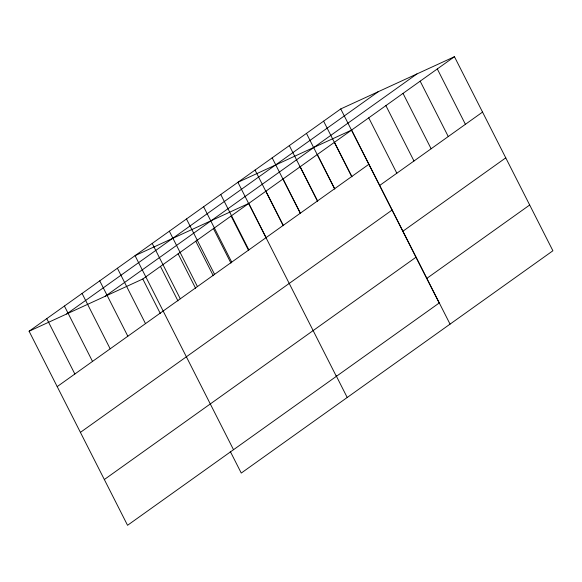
<?xml version="1.0" encoding="UTF-8"?>
<svg xmlns="http://www.w3.org/2000/svg" width="582" height="582" viewBox="0 0 582 582"><rect width="100%" height="100%" fill="white"/><g stroke="black" fill="none" stroke-linecap="round" stroke-linejoin="round"><path stroke-width="0.87" d="M340.746 108.936L439.199 302.996L127.553 525.291L29.1 331.231L340.746 108.936L454.447 56.709L552.9 250.769L241.254 473.064L230.254 451.385M66.624 313.996L378.271 91.701M105.277 296.238L416.923 73.943M29.1 331.231L142.801 279.004L454.447 56.709M57.196 386.608L368.843 164.32M379.697 185.447L482.543 112.093M80.411 432.375L392.057 210.08M402.919 231.214L505.758 157.853M104.338 479.524L415.984 257.237M426.839 278.363L529.685 205.01M437.308 68.938L465.404 124.315M420.168 81.167L448.264 136.544M403.028 93.389L431.124 148.766M385.888 105.618L413.984 160.996M368.748 117.84L396.837 173.218M450.053 324.13L351.601 130.07L237.907 182.297L336.36 376.358M334.461 142.292L351.972 176.804M323.607 121.165L351.703 176.542M317.321 154.521L334.832 189.034M306.467 133.387L334.563 188.772M300.181 166.743L317.692 201.256M289.327 145.616L317.423 200.994M283.041 178.972L300.552 213.485M272.187 157.846L300.283 213.223M265.901 191.194L283.412 225.707M255.047 170.068L283.136 225.445M266.272 237.936L248.761 203.424L135.06 255.651L233.513 449.711M336.214 375.805L347.214 397.484M220.76 194.519L248.856 249.896M231.098 216.017L248.609 250.529M203.62 206.748L231.716 262.126M213.441 228.617L230.952 263.129M186.48 218.97L214.576 274.348M195.778 241.21L213.288 275.723M169.34 231.2L197.436 286.577M178.121 253.81L195.632 288.323M152.2 243.422L180.296 298.799M160.457 266.403L177.968 300.916M142.801 279.004L160.312 313.509M117.397 268.244L145.493 323.621M99.74 280.844L127.836 336.221M82.077 293.437L110.173 348.814M64.42 306.037L92.516 361.415M46.756 318.63L74.852 374.008"/></g></svg>
